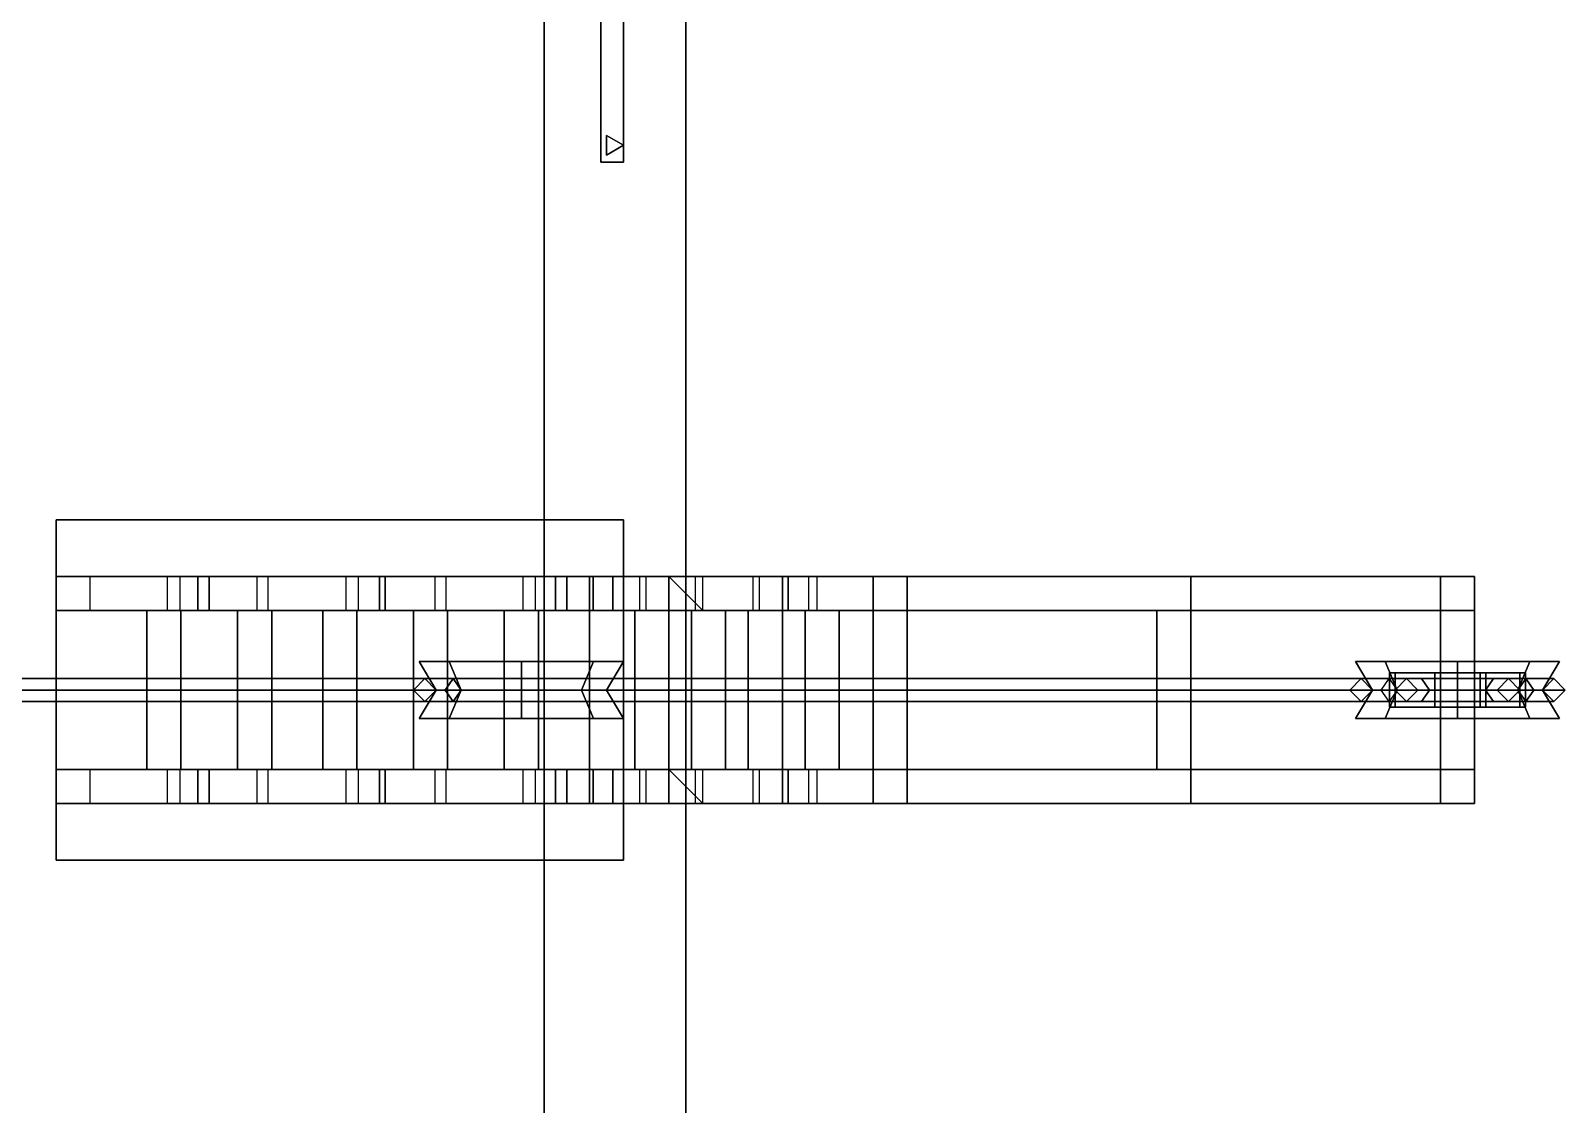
# Model space of a CAD drawing. Header units: millimetres. Extents: x -8.3 to 8.3, y -10.3 to 20.5.
# Drawn here: x -4.155 to -1.45, y 5.06 to 6.952 of the extents above; entities that cross this region are included whole.
import ezdxf

# ---------------------------------------------------------------- set-up
doc = ezdxf.new("R2010")
doc.units = ezdxf.units.MM
doc.layers.add('barge2', color=7, linetype='Continuous')
doc.layers.add('crane', color=1, linetype='Continuous')

msp = doc.modelspace()

# ---------------------------------------------------------------- linework, layer by layer
at = {"layer": 'barge2'}
for points in [[(-8, 10, 1), (-8, -10, 1), (-3, -10, 1), (-3, 10, 1)], [(-3, -10, 1), (-3, -10), (-3, 9.75), (-3, 10, 1)], [(-3.15, 9.73, 2), (-3.15, 6.72, 2), (-3.11, 6.72, 2), (-3.11, 9.77, 2)], [(-3.11, 9.77, 2), (-3.11, 6.72, 2), (-3.15, 6.72, 2), (-3.15, 9.73, 2)], [(-3, -10), (-3.25, -9.5, -1), (-3.25, 9, -1), (-3, 9.75)], [(-3.25, 9, -1), (-3.25, -9.5, -1), (-7.75, -9.5, -1), (-7.75, 9, -1)], [(-3.14, 6.7673, 1), (-3.14, 6.7327, 1), (-3.14, 6.7327, 2), (-3.14, 6.7673, 2)], [(-3.11, 6.75, 1), (-3.14, 6.7673, 1), (-3.14, 6.7673, 2), (-3.11, 6.75, 2)], [(-3.14, 6.7327, 1), (-3.11, 6.75, 1), (-3.11, 6.75, 2), (-3.14, 6.7327, 2)]]:
    msp.add_3dface(points, dxfattribs=at)
at = {"layer": 'crane'}
for points in [[(-4.11, 5.49, 1.04), (-3.11, 5.49, 1.04), (-3.11, 6.09, 1.04), (-4.11, 6.09, 1.04)], [(-3.11, 6.09, 1.04), (-3.11, 6.09, 1), (-4.11, 6.09, 1), (-4.11, 6.09, 1.04)], [(-4.11, 6.09, 1.04), (-4.11, 6.09, 1), (-4.11, 5.49, 1), (-4.11, 5.49, 1.04)], [(-3.11, 5.49, 1.04), (-3.11, 5.49, 1), (-3.11, 6.09, 1), (-3.11, 6.09, 1.04)], [(-3.17, 5.99, 4.04), (-4.11, 5.99, 1.04), (-4.11, 5.93, 1.04), (-3.17, 5.93, 4.04)], [(-3.1288, 5.99, 3.98), (-4.05, 5.99, 1.04), (-4.11, 5.99, 1.04), (-3.17, 5.99, 4.04)], [(-3.1288, 5.93, 3.98), (-4.05, 5.93, 1.04), (-4.05, 5.99, 1.04), (-3.1288, 5.99, 3.98)], [(-3.8921, 5.99, 1.544), (-3.84, 5.99, 1.54), (-3.86, 5.99, 1.48), (-3.9134, 5.99, 1.4761)], [(-3.17, 5.93, 1.04), (-3.9134, 5.93, 1.4761), (-3.9134, 5.99, 1.4761), (-3.17, 5.99, 1.04)], [(-3.17, 5.99, 1.04), (-3.9134, 5.99, 1.4761), (-3.86, 5.99, 1.48), (-3.1637, 5.99, 1.0715)], [(-3.8921, 5.99, 1.544), (-3.03, 5.99, 1.98), (-2.9834, 5.99, 1.9732), (-3.84, 5.99, 1.54)], [(-3.8921, 5.93, 1.544), (-3.03, 5.93, 1.98), (-3.03, 5.99, 1.98), (-3.8921, 5.99, 1.544)], [(-3.1637, 5.99, 1.0715), (-3.86, 5.99, 1.48), (-3.86, 5.93, 1.48), (-3.1637, 5.93, 1.0715)], [(-3.84, 5.99, 1.54), (-3.07, 5.99, 1.54), (-3.082, 5.99, 1.48), (-3.86, 5.99, 1.48)], [(-3.86, 5.99, 1.48), (-3.082, 5.99, 1.48), (-3.082, 5.93, 1.48), (-3.86, 5.93, 1.48)], [(-3.84, 5.99, 1.54), (-2.9834, 5.99, 1.9732), (-2.9834, 5.93, 1.9732), (-3.84, 5.93, 1.54)], [(-3.84, 5.93, 1.54), (-3.07, 5.93, 1.54), (-3.07, 5.99, 1.54), (-3.84, 5.99, 1.54)], [(-3.7555, 5.99, 1.98), (-3.03, 5.99, 1.98), (-3.03, 5.93, 1.98), (-3.7555, 5.93, 1.98)], [(-3.7367, 5.99, 2.04), (-2.97, 5.99, 2.04), (-3.03, 5.99, 1.98), (-3.7555, 5.99, 1.98)], [(-3.7367, 5.93, 2.04), (-2.97, 5.93, 2.04), (-3.03, 5.99, 2.04), (-3.7367, 5.99, 2.04)], [(-3.03, 5.93, 2.04), (-3.599, 5.93, 2.4793), (-3.599, 5.99, 2.4793), (-3.03, 5.99, 2.04)], [(-3.03, 5.99, 2.04), (-3.599, 5.99, 2.4793), (-3.54, 5.99, 2.48), (-2.97, 5.99, 2.04)], [(-3.5778, 5.99, 2.5471), (-3.53, 5.99, 2.54), (-3.54, 5.99, 2.48), (-3.599, 5.99, 2.4793)], [(-3.5778, 5.93, 2.5471), (-2.83, 5.93, 2.98), (-2.83, 5.99, 2.98), (-3.5778, 5.99, 2.5471)], [(-3.5778, 5.99, 2.5471), (-2.83, 5.99, 2.98), (-2.7836, 5.99, 2.9721), (-3.53, 5.99, 2.54)], [(-2.97, 5.99, 2.04), (-3.54, 5.99, 2.48), (-3.54, 5.93, 2.48), (-2.97, 5.93, 2.04)], [(-3.53, 5.99, 2.54), (-2.87, 5.99, 2.54), (-2.882, 5.99, 2.48), (-3.54, 5.99, 2.48)], [(-3.54, 5.99, 2.48), (-2.882, 5.99, 2.48), (-2.882, 5.93, 2.48), (-3.54, 5.93, 2.48)], [(-3.53, 5.99, 2.54), (-2.7836, 5.99, 2.9721), (-2.7836, 5.93, 2.9721), (-3.53, 5.93, 2.54)], [(-3.53, 5.93, 2.54), (-2.87, 5.93, 2.54), (-2.87, 5.99, 2.54), (-3.53, 5.99, 2.54)], [(-3.4421, 5.99, 2.98), (-2.83, 5.99, 2.98), (-2.83, 5.93, 2.98), (-3.4421, 5.93, 2.98)], [(-3.4233, 5.99, 3.04), (-2.82, 5.99, 3.04), (-2.83, 5.99, 2.98), (-3.4421, 5.99, 2.98)], [(-3.4233, 5.93, 3.04), (-2.82, 5.93, 3.04), (-2.82, 5.99, 3.04), (-3.4233, 5.99, 3.04)], [(-2.82, 5.93, 3.04), (-3.2865, 5.93, 3.4767), (-3.2865, 5.99, 3.4767), (-2.82, 5.99, 3.04)], [(-2.82, 5.99, 3.04), (-3.2865, 5.99, 3.4767), (-3.23, 5.99, 3.48), (-2.7684, 5.99, 3.0479)], [(-3.2657, 5.99, 3.5432), (-3.21, 5.99, 3.54), (-3.23, 5.99, 3.48), (-3.2865, 5.99, 3.4767)], [(-3.2657, 5.93, 3.5432), (-2.67, 5.93, 3.98), (-2.67, 5.99, 3.98), (-3.2657, 5.99, 3.5432)], [(-3.2657, 5.99, 3.5432), (-2.67, 5.99, 3.98), (-2.67, 5.99, 3.936), (-3.21, 5.99, 3.54)], [(-2.7684, 5.99, 3.0479), (-3.23, 5.99, 3.48), (-3.23, 5.93, 3.48), (-2.7684, 5.93, 3.0479)], [(-3.21, 5.99, 3.54), (-1.67, 5.99, 3.54), (-1.61, 5.99, 3.48), (-3.23, 5.99, 3.48)], [(-3.23, 5.99, 3.48), (-1.61, 5.99, 3.48), (-1.61, 5.93, 3.48), (-3.23, 5.93, 3.48)], [(-3.21, 5.99, 3.54), (-2.67, 5.99, 3.936), (-2.67, 5.93, 3.936), (-3.21, 5.93, 3.54)], [(-3.21, 5.93, 3.54), (-1.67, 5.93, 3.54), (-1.67, 5.99, 3.54), (-3.21, 5.99, 3.54)], [(-2.61, 5.99, 3.54), (-3.11, 5.99, 1.04), (-3.17, 5.99, 1.04), (-2.67, 5.99, 3.54)], [(-3.17, 5.93, 4.04), (-2.11, 5.93, 4.04), (-2.11, 5.99, 4.04), (-3.17, 5.99, 4.04)], [(-3.17, 5.99, 4.04), (-2.11, 5.99, 4.04), (-2.11, 5.99, 3.98), (-3.1288, 5.99, 3.98)], [(-2.67, 5.99, 3.54), (-3.1637, 5.99, 1.0715), (-3.1637, 5.93, 1.0715), (-2.67, 5.93, 3.54)], [(-3.1288, 5.99, 3.98), (-2.11, 5.99, 3.98), (-2.11, 5.93, 3.98), (-3.1288, 5.93, 3.98)], [(-2.61, 5.93, 3.54), (-3.11, 5.93, 1.04), (-3.11, 5.99, 1.04), (-2.61, 5.99, 3.54)], [(-2.97, 5.99, 2.04), (-2.97, 5.99, 2.04), (-2.9834, 5.99, 1.9732), (-3.03, 5.99, 1.98)], [(-2.82, 5.99, 3.04), (-2.7684, 5.99, 3.0479), (-2.7836, 5.99, 2.9721), (-2.83, 5.99, 2.98)], [(-2.67, 5.99, 3.54), (-2.67, 5.99, 3.98), (-2.61, 5.99, 3.98), (-2.61, 5.99, 3.54)], [(-2.67, 5.93, 3.54), (-2.67, 5.93, 3.936), (-2.67, 5.99, 3.936), (-2.67, 5.99, 3.54)], [(-1.67, 5.93, 3.54), (-2.61, 5.93, 3.9536), (-2.61, 5.99, 3.9536), (-1.67, 5.99, 3.54)], [(-1.67, 5.99, 3.54), (-2.61, 5.99, 3.9536), (-2.61, 5.99, 3.98), (-1.67, 5.99, 3.5664)], [(-1.67, 5.99, 3.5664), (-2.61, 5.99, 3.98), (-2.61, 5.93, 3.98), (-1.67, 5.93, 3.5664)], [(-2.61, 5.99, 3.54), (-2.61, 5.99, 3.9536), (-2.61, 5.93, 3.9536), (-2.61, 5.93, 3.54)], [(-1.67, 5.93, 3.82), (-2.11, 5.93, 3.98), (-2.11, 5.99, 3.98), (-1.67, 5.99, 3.82)], [(-1.61, 5.99, 3.85), (-2.11, 5.99, 4.04), (-2.11, 5.93, 4.04), (-1.61, 5.93, 3.85)], [(-1.67, 5.99, 3.82), (-2.11, 5.99, 3.98), (-2.11, 5.99, 4.04), (-1.61, 5.99, 3.85)], [(-1.67, 5.93, 3.5664), (-1.67, 5.93, 3.82), (-1.67, 5.99, 3.82), (-1.67, 5.99, 3.5664)], [(-1.67, 5.99, 3.54), (-1.67, 5.99, 3.82), (-1.61, 5.99, 3.85), (-1.61, 5.99, 3.48)], [(-1.61, 5.99, 3.48), (-1.61, 5.99, 3.85), (-1.61, 5.93, 3.85), (-1.61, 5.93, 3.48)], [(-4.11, 5.93, 1.04), (-4.05, 5.93, 1.04), (-3.1288, 5.93, 3.98), (-3.17, 5.93, 4.04)], [(-3.95, 5.65, 1.54), (-3.89, 5.65, 1.54), (-3.89, 5.93, 1.54), (-3.95, 5.93, 1.54)], [(-3.95, 5.93, 1.48), (-3.89, 5.93, 1.48), (-3.89, 5.65, 1.48), (-3.95, 5.65, 1.48)], [(-3.95, 5.93, 1.54), (-3.95, 5.93, 1.48), (-3.95, 5.65, 1.48), (-3.95, 5.65, 1.54)], [(-3.86, 5.93, 1.48), (-3.84, 5.93, 1.54), (-3.8921, 5.93, 1.544), (-3.9134, 5.93, 1.4761)], [(-3.86, 5.93, 1.48), (-3.9134, 5.93, 1.4761), (-3.17, 5.93, 1.04), (-3.1637, 5.93, 1.0715)], [(-2.9834, 5.93, 1.9732), (-3.03, 5.93, 1.98), (-3.8921, 5.93, 1.544), (-3.84, 5.93, 1.54)], [(-3.89, 5.65, 1.54), (-3.89, 5.65, 1.48), (-3.89, 5.93, 1.48), (-3.89, 5.93, 1.54)], [(-3.082, 5.93, 1.48), (-3.07, 5.93, 1.54), (-3.84, 5.93, 1.54), (-3.86, 5.93, 1.48)], [(-3.79, 5.65, 2.04), (-3.73, 5.65, 2.04), (-3.73, 5.93, 2.04), (-3.79, 5.93, 2.04)], [(-3.79, 5.93, 1.98), (-3.73, 5.93, 1.98), (-3.73, 5.65, 1.98), (-3.79, 5.65, 1.98)], [(-3.79, 5.93, 2.04), (-3.79, 5.93, 1.98), (-3.79, 5.65, 1.98), (-3.79, 5.65, 2.04)], [(-3.03, 5.93, 1.98), (-2.97, 5.93, 2.04), (-3.7367, 5.93, 2.04), (-3.7555, 5.93, 1.98)], [(-3.73, 5.65, 2.04), (-3.73, 5.65, 1.98), (-3.73, 5.93, 1.98), (-3.73, 5.93, 2.04)], [(-3.64, 5.93, 2.54), (-3.64, 5.93, 2.48), (-3.64, 5.65, 2.48), (-3.64, 5.65, 2.54)], [(-3.64, 5.93, 2.48), (-3.58, 5.93, 2.48), (-3.58, 5.65, 2.48), (-3.64, 5.65, 2.48)], [(-3.64, 5.65, 2.54), (-3.58, 5.65, 2.54), (-3.58, 5.93, 2.54), (-3.64, 5.93, 2.54)], [(-3.54, 5.93, 2.48), (-3.599, 5.93, 2.4793), (-3.03, 5.93, 2.04), (-2.97, 5.93, 2.04)], [(-3.54, 5.93, 2.48), (-3.53, 5.93, 2.54), (-3.5778, 5.93, 2.5471), (-3.599, 5.93, 2.4793)], [(-3.58, 5.65, 2.54), (-3.58, 5.65, 2.48), (-3.58, 5.93, 2.48), (-3.58, 5.93, 2.54)], [(-2.7836, 5.93, 2.9721), (-2.83, 5.93, 2.98), (-3.5778, 5.93, 2.5471), (-3.53, 5.93, 2.54)], [(-2.882, 5.93, 2.48), (-2.87, 5.93, 2.54), (-3.53, 5.93, 2.54), (-3.54, 5.93, 2.48)], [(-3.48, 5.65, 3.04), (-3.42, 5.65, 3.04), (-3.42, 5.93, 3.04), (-3.48, 5.93, 3.04)], [(-3.48, 5.93, 2.98), (-3.42, 5.93, 2.98), (-3.42, 5.65, 2.98), (-3.48, 5.65, 2.98)], [(-3.48, 5.93, 3.04), (-3.48, 5.93, 2.98), (-3.48, 5.65, 2.98), (-3.48, 5.65, 3.04)], [(-2.83, 5.93, 2.98), (-2.82, 5.93, 3.04), (-3.4233, 5.93, 3.04), (-3.4421, 5.93, 2.98)], [(-3.42, 5.65, 3.04), (-3.42, 5.65, 2.98), (-3.42, 5.93, 2.98), (-3.42, 5.93, 3.04)], [(-3.32, 5.93, 3.54), (-3.32, 5.93, 3.48), (-3.32, 5.65, 3.48), (-3.32, 5.65, 3.54)], [(-3.32, 5.93, 3.48), (-3.26, 5.93, 3.48), (-3.26, 5.65, 3.48), (-3.32, 5.65, 3.48)], [(-3.32, 5.65, 3.54), (-3.26, 5.65, 3.54), (-3.26, 5.93, 3.54), (-3.32, 5.93, 3.54)], [(-3.23, 5.93, 3.48), (-3.2865, 5.93, 3.4767), (-2.82, 5.93, 3.04), (-2.7684, 5.93, 3.0479)], [(-3.23, 5.93, 3.48), (-3.21, 5.93, 3.54), (-3.2657, 5.93, 3.5432), (-3.2865, 5.93, 3.4767)], [(-2.67, 5.93, 3.936), (-2.67, 5.93, 3.98), (-3.2657, 5.93, 3.5432), (-3.21, 5.93, 3.54)], [(-3.26, 5.65, 3.54), (-3.26, 5.65, 3.48), (-3.26, 5.93, 3.48), (-3.26, 5.93, 3.54)], [(-1.61, 5.93, 3.48), (-1.67, 5.93, 3.54), (-3.21, 5.93, 3.54), (-3.23, 5.93, 3.48)], [(-3.17, 5.93, 1.04), (-3.11, 5.93, 1.04), (-2.61, 5.93, 3.54), (-2.67, 5.93, 3.54)], [(-3.17, 5.65, 4.04), (-3.11, 5.65, 4.04), (-3.11, 5.93, 4.04), (-3.17, 5.93, 4.04)], [(-3.17, 5.93, 3.98), (-3.11, 5.93, 3.98), (-3.11, 5.65, 3.98), (-3.17, 5.65, 3.98)], [(-3.17, 5.93, 4.04), (-3.17, 5.93, 3.98), (-3.17, 5.65, 3.98), (-3.17, 5.65, 4.04)], [(-2.11, 5.93, 3.98), (-2.11, 5.93, 4.04), (-3.17, 5.93, 4.04), (-3.1288, 5.93, 3.98)], [(-3.11, 5.65, 4.04), (-3.11, 5.65, 3.98), (-3.11, 5.93, 3.98), (-3.11, 5.93, 4.04)], [(-3.09, 5.65, 1.54), (-3.03, 5.65, 1.54), (-3.03, 5.93, 1.54), (-3.09, 5.93, 1.54)], [(-3.09, 5.93, 1.48), (-3.03, 5.93, 1.48), (-3.03, 5.65, 1.48), (-3.09, 5.65, 1.48)], [(-3.09, 5.93, 1.54), (-3.09, 5.93, 1.48), (-3.09, 5.65, 1.48), (-3.09, 5.65, 1.54)], [(-3.03, 5.65, 1.54), (-3.03, 5.65, 1.48), (-3.03, 5.93, 1.48), (-3.03, 5.93, 1.54)], [(-2.9834, 5.93, 1.9732), (-2.97, 5.93, 2.04), (-2.97, 5.93, 2.04), (-3.03, 5.93, 1.98)], [(-2.99, 5.65, 2.04), (-2.93, 5.65, 2.04), (-2.93, 5.93, 2.04), (-2.99, 5.93, 2.04)], [(-2.99, 5.93, 1.98), (-2.93, 5.93, 1.98), (-2.93, 5.65, 1.98), (-2.99, 5.65, 1.98)], [(-2.99, 5.93, 2.04), (-2.99, 5.93, 1.98), (-2.99, 5.65, 1.98), (-2.99, 5.65, 2.04)], [(-2.93, 5.65, 2.04), (-2.93, 5.65, 1.98), (-2.93, 5.93, 1.98), (-2.93, 5.93, 2.04)], [(-2.89, 5.93, 2.54), (-2.89, 5.93, 2.48), (-2.89, 5.65, 2.48), (-2.89, 5.65, 2.54)], [(-2.89, 5.93, 2.48), (-2.83, 5.93, 2.48), (-2.83, 5.65, 2.48), (-2.89, 5.65, 2.48)], [(-2.89, 5.65, 2.54), (-2.83, 5.65, 2.54), (-2.83, 5.93, 2.54), (-2.89, 5.93, 2.54)], [(-2.83, 5.65, 2.54), (-2.83, 5.65, 2.48), (-2.83, 5.93, 2.48), (-2.83, 5.93, 2.54)], [(-2.7836, 5.93, 2.9721), (-2.7684, 5.93, 3.0479), (-2.82, 5.93, 3.04), (-2.83, 5.93, 2.98)], [(-2.79, 5.65, 3.04), (-2.73, 5.65, 3.04), (-2.73, 5.93, 3.04), (-2.79, 5.93, 3.04)], [(-2.79, 5.93, 2.98), (-2.73, 5.93, 2.98), (-2.73, 5.65, 2.98), (-2.79, 5.65, 2.98)], [(-2.79, 5.93, 3.04), (-2.79, 5.93, 2.98), (-2.79, 5.65, 2.98), (-2.79, 5.65, 3.04)], [(-2.73, 5.65, 3.04), (-2.73, 5.65, 2.98), (-2.73, 5.93, 2.98), (-2.73, 5.93, 3.04)], [(-2.61, 5.93, 3.98), (-2.67, 5.93, 3.98), (-2.67, 5.93, 3.54), (-2.61, 5.93, 3.54)], [(-2.67, 5.93, 3.54), (-2.67, 5.93, 3.48), (-2.67, 5.65, 3.48), (-2.67, 5.65, 3.54)], [(-2.67, 5.93, 3.48), (-2.61, 5.93, 3.48), (-2.61, 5.65, 3.48), (-2.67, 5.65, 3.48)], [(-2.67, 5.65, 3.54), (-2.61, 5.65, 3.54), (-2.61, 5.93, 3.54), (-2.67, 5.93, 3.54)], [(-2.67, 5.65, 4.04), (-2.61, 5.65, 4.04), (-2.61, 5.93, 4.04), (-2.67, 5.93, 4.04)], [(-2.67, 5.93, 3.98), (-2.61, 5.93, 3.98), (-2.61, 5.65, 3.98), (-2.67, 5.65, 3.98)], [(-2.67, 5.93, 4.04), (-2.67, 5.93, 3.98), (-2.67, 5.65, 3.98), (-2.67, 5.65, 4.04)], [(-2.61, 5.93, 3.98), (-2.61, 5.93, 3.9536), (-1.67, 5.93, 3.54), (-1.67, 5.93, 3.5664)], [(-2.61, 5.65, 3.54), (-2.61, 5.65, 3.48), (-2.61, 5.93, 3.48), (-2.61, 5.93, 3.54)], [(-2.61, 5.65, 4.04), (-2.61, 5.65, 3.98), (-2.61, 5.93, 3.98), (-2.61, 5.93, 4.04)], [(-2.17, 5.65, 4.04), (-2.11, 5.65, 4.04), (-2.11, 5.93, 4.04), (-2.17, 5.93, 4.04)], [(-2.17, 5.93, 3.98), (-2.11, 5.93, 3.98), (-2.11, 5.65, 3.98), (-2.17, 5.65, 3.98)], [(-2.17, 5.93, 4.04), (-2.17, 5.93, 3.98), (-2.17, 5.65, 3.98), (-2.17, 5.65, 4.04)], [(-2.11, 5.93, 4.04), (-2.11, 5.93, 3.98), (-1.67, 5.93, 3.82), (-1.61, 5.93, 3.85)], [(-2.11, 5.65, 4.04), (-2.11, 5.65, 3.98), (-2.11, 5.93, 3.98), (-2.11, 5.93, 4.04)], [(-1.67, 5.93, 3.85), (-1.67, 5.93, 3.79), (-1.67, 5.65, 3.79), (-1.67, 5.65, 3.85)], [(-1.61, 5.93, 3.85), (-1.67, 5.93, 3.82), (-1.67, 5.93, 3.54), (-1.61, 5.93, 3.48)], [(-1.67, 5.93, 3.54), (-1.67, 5.93, 3.48), (-1.67, 5.65, 3.48), (-1.67, 5.65, 3.54)], [(-1.67, 5.93, 3.48), (-1.61, 5.93, 3.48), (-1.61, 5.65, 3.48), (-1.67, 5.65, 3.48)], [(-1.67, 5.65, 3.54), (-1.61, 5.65, 3.54), (-1.61, 5.93, 3.54), (-1.67, 5.93, 3.54)], [(-1.67, 5.93, 3.79), (-1.61, 5.93, 3.79), (-1.61, 5.65, 3.79), (-1.67, 5.65, 3.79)], [(-1.67, 5.65, 3.85), (-1.61, 5.65, 3.85), (-1.61, 5.93, 3.85), (-1.67, 5.93, 3.85)], [(-1.61, 5.65, 3.85), (-1.61, 5.65, 3.79), (-1.61, 5.93, 3.79), (-1.61, 5.93, 3.85)], [(-1.61, 5.65, 3.54), (-1.61, 5.65, 3.48), (-1.61, 5.93, 3.48), (-1.61, 5.93, 3.54)], [(-3.4173, 5.84, 3.6373), (-3.47, 5.84, 3.51), (-3.44, 5.79, 3.51), (-3.3961, 5.79, 3.6161)], [(-3.29, 5.84, 3.69), (-3.4173, 5.84, 3.3827), (-3.47, 5.84, 3.51), (-3.4173, 5.84, 3.6373)], [(-3.47, 5.84, 3.51), (-3.4173, 5.84, 3.3827), (-3.3961, 5.79, 3.4039), (-3.44, 5.79, 3.51)], [(-3.1627, 5.84, 3.6373), (-3.29, 5.84, 3.33), (-3.4173, 5.84, 3.3827), (-3.29, 5.84, 3.69)], [(-3.4173, 5.84, 3.3827), (-3.29, 5.84, 3.33), (-3.29, 5.79, 3.36), (-3.3961, 5.79, 3.4039)], [(-3.29, 5.84, 3.69), (-3.4173, 5.84, 3.6373), (-3.3961, 5.79, 3.6161), (-3.29, 5.79, 3.66)], [(-3.11, 5.84, 3.51), (-3.1627, 5.84, 3.3827), (-3.29, 5.84, 3.33), (-3.1627, 5.84, 3.6373)], [(-3.29, 5.84, 3.33), (-3.1627, 5.84, 3.3827), (-3.1839, 5.79, 3.4039), (-3.29, 5.79, 3.36)], [(-3.1627, 5.84, 3.6373), (-3.29, 5.84, 3.69), (-3.29, 5.79, 3.66), (-3.1839, 5.79, 3.6161)], [(-3.11, 5.84, 3.51), (-3.1627, 5.84, 3.6373), (-3.1839, 5.79, 3.6161), (-3.14, 5.79, 3.51)], [(-3.1627, 5.84, 3.3827), (-3.11, 5.84, 3.51), (-3.14, 5.79, 3.51), (-3.1839, 5.79, 3.4039)], [(-1.7673, 5.84, 3.6373), (-1.82, 5.84, 3.51), (-1.79, 5.79, 3.51), (-1.7461, 5.79, 3.6161)], [(-1.64, 5.84, 3.69), (-1.7673, 5.84, 3.3827), (-1.82, 5.84, 3.51), (-1.7673, 5.84, 3.6373)], [(-1.82, 5.84, 3.51), (-1.7673, 5.84, 3.3827), (-1.7461, 5.79, 3.4039), (-1.79, 5.79, 3.51)], [(-1.5127, 5.84, 3.6373), (-1.64, 5.84, 3.33), (-1.7673, 5.84, 3.3827), (-1.64, 5.84, 3.69)], [(-1.7673, 5.84, 3.3827), (-1.64, 5.84, 3.33), (-1.64, 5.79, 3.36), (-1.7461, 5.79, 3.4039)], [(-1.64, 5.84, 3.69), (-1.7673, 5.84, 3.6373), (-1.7461, 5.79, 3.6161), (-1.64, 5.79, 3.66)], [(-1.76, 5.76, 3.06), (-1.52, 5.76, 3.06), (-1.52, 5.82, 3.06), (-1.76, 5.82, 3.06)], [(-1.76, 5.82, 3.06), (-1.75, 5.82, 3), (-1.75, 5.76, 3), (-1.76, 5.76, 3.06)], [(-1.52, 5.82, 3.06), (-1.53, 5.82, 3), (-1.75, 5.82, 3), (-1.76, 5.82, 3.06)], [(-1.75, 5.82, 3), (-1.68, 5.82, 2.89), (-1.68, 5.76, 2.89), (-1.75, 5.76, 3)], [(-1.53, 5.82, 3), (-1.6, 5.82, 2.89), (-1.68, 5.82, 2.89), (-1.75, 5.82, 3)], [(-1.75, 5.76, 2.78), (-1.67, 5.76, 2.72), (-1.67, 5.82, 2.72), (-1.75, 5.82, 2.78)], [(-1.75, 5.76, 2.74), (-1.75, 5.76, 2.78), (-1.75, 5.82, 2.78), (-1.75, 5.82, 2.74)], [(-1.75, 5.82, 2.74), (-1.67, 5.82, 2.68), (-1.67, 5.76, 2.68), (-1.75, 5.76, 2.74)], [(-1.75, 5.82, 2.78), (-1.67, 5.82, 2.72), (-1.67, 5.82, 2.68), (-1.75, 5.82, 2.74)], [(-1.59, 5.82, 2.8), (-1.68, 5.82, 2.89), (-1.6, 5.82, 2.89), (-1.53, 5.82, 2.8)], [(-1.59, 5.76, 2.8), (-1.68, 5.76, 2.89), (-1.68, 5.82, 2.89), (-1.59, 5.82, 2.8)], [(-1.67, 5.76, 2.72), (-1.59, 5.76, 2.76), (-1.59, 5.82, 2.76), (-1.67, 5.82, 2.72)], [(-1.67, 5.82, 2.68), (-1.53, 5.82, 2.73), (-1.53, 5.76, 2.73), (-1.67, 5.76, 2.68)], [(-1.67, 5.82, 2.72), (-1.59, 5.82, 2.76), (-1.53, 5.82, 2.73), (-1.67, 5.82, 2.68)], [(-1.46, 5.84, 3.51), (-1.5127, 5.84, 3.3827), (-1.64, 5.84, 3.33), (-1.5127, 5.84, 3.6373)], [(-1.64, 5.84, 3.33), (-1.5127, 5.84, 3.3827), (-1.5339, 5.79, 3.4039), (-1.64, 5.79, 3.36)], [(-1.5127, 5.84, 3.6373), (-1.64, 5.84, 3.69), (-1.64, 5.79, 3.66), (-1.5339, 5.79, 3.6161)], [(-1.53, 5.76, 3), (-1.6, 5.76, 2.89), (-1.6, 5.82, 2.89), (-1.53, 5.82, 3)], [(-1.53, 5.82, 2.8), (-1.6, 5.82, 2.89), (-1.6, 5.76, 2.89), (-1.53, 5.76, 2.8)], [(-1.59, 5.76, 2.76), (-1.59, 5.76, 2.8), (-1.59, 5.82, 2.8), (-1.59, 5.82, 2.76)], [(-1.59, 5.82, 2.76), (-1.59, 5.82, 2.8), (-1.53, 5.82, 2.8), (-1.53, 5.82, 2.73)], [(-1.46, 5.84, 3.51), (-1.5127, 5.84, 3.6373), (-1.5339, 5.79, 3.6161), (-1.49, 5.79, 3.51)], [(-1.5127, 5.84, 3.3827), (-1.46, 5.84, 3.51), (-1.49, 5.79, 3.51), (-1.5339, 5.79, 3.4039)], [(-1.53, 5.82, 2.73), (-1.53, 5.82, 2.8), (-1.53, 5.76, 2.8), (-1.53, 5.76, 2.73)], [(-1.52, 5.76, 3.06), (-1.53, 5.76, 3), (-1.53, 5.82, 3), (-1.52, 5.82, 3.06)], [(-4.74, 5.81, 1.4), (-4.76, 5.79, 1.4), (-3.48, 5.79, 3.51), (-3.46, 5.81, 3.51)], [(-4.76, 5.79, 1.4), (-4.74, 5.77, 1.4), (-3.46, 5.77, 3.51), (-3.48, 5.79, 3.51)], [(-4.72, 5.79, 1.4), (-4.74, 5.81, 1.4), (-3.46, 5.81, 3.51), (-3.44, 5.79, 3.51)], [(-4.74, 5.77, 1.4), (-4.72, 5.79, 1.4), (-3.44, 5.79, 3.51), (-3.46, 5.77, 3.51)], [(-3.46, 5.81, 3.51), (-3.48, 5.79, 3.51), (-3.4244, 5.79, 3.6444), (-3.4102, 5.81, 3.6302)], [(-3.48, 5.79, 3.51), (-3.46, 5.77, 3.51), (-3.4102, 5.77, 3.6302), (-3.4244, 5.79, 3.6444)], [(-3.47, 5.74, 3.51), (-3.4173, 5.74, 3.6373), (-3.3961, 5.79, 3.6161), (-3.44, 5.79, 3.51)], [(-3.4173, 5.74, 3.3827), (-3.47, 5.74, 3.51), (-3.44, 5.79, 3.51), (-3.3961, 5.79, 3.4039)], [(-3.44, 5.79, 3.51), (-3.46, 5.81, 3.51), (-3.4102, 5.81, 3.6302), (-3.3961, 5.79, 3.6161)], [(-3.46, 5.77, 3.51), (-3.44, 5.79, 3.51), (-3.3961, 5.79, 3.6161), (-3.4102, 5.77, 3.6302)], [(-3.4102, 5.81, 3.6302), (-3.4244, 5.79, 3.6444), (-3.29, 5.79, 3.7), (-3.29, 5.81, 3.68)], [(-3.4244, 5.79, 3.6444), (-3.4102, 5.77, 3.6302), (-3.29, 5.77, 3.68), (-3.29, 5.79, 3.7)], [(-3.29, 5.74, 3.33), (-3.4173, 5.74, 3.3827), (-3.3961, 5.79, 3.4039), (-3.29, 5.79, 3.36)], [(-3.4173, 5.74, 3.6373), (-3.29, 5.74, 3.69), (-3.29, 5.79, 3.66), (-3.3961, 5.79, 3.6161)], [(-3.3961, 5.79, 3.6161), (-3.4102, 5.81, 3.6302), (-3.29, 5.81, 3.68), (-3.29, 5.79, 3.66)], [(-3.4102, 5.77, 3.6302), (-3.3961, 5.79, 3.6161), (-3.29, 5.79, 3.66), (-3.29, 5.77, 3.68)], [(-3.29, 5.79, 3.66), (-3.29, 5.81, 3.68), (-1.64, 5.81, 3.68), (-1.64, 5.79, 3.66)], [(-3.29, 5.81, 3.68), (-3.29, 5.79, 3.7), (-1.64, 5.79, 3.7), (-1.64, 5.81, 3.68)], [(-3.1627, 5.74, 3.3827), (-3.29, 5.74, 3.33), (-3.29, 5.79, 3.36), (-3.1839, 5.79, 3.4039)], [(-3.29, 5.74, 3.69), (-3.1627, 5.74, 3.6373), (-3.1839, 5.79, 3.6161), (-3.29, 5.79, 3.66)], [(-3.29, 5.77, 3.68), (-3.29, 5.79, 3.66), (-1.64, 5.79, 3.66), (-1.64, 5.77, 3.68)], [(-3.29, 5.79, 3.7), (-3.29, 5.77, 3.68), (-1.64, 5.77, 3.68), (-1.64, 5.79, 3.7)], [(-3.1627, 5.74, 3.6373), (-3.11, 5.74, 3.51), (-3.14, 5.79, 3.51), (-3.1839, 5.79, 3.6161)], [(-3.11, 5.74, 3.51), (-3.1627, 5.74, 3.3827), (-3.1839, 5.79, 3.4039), (-3.14, 5.79, 3.51)], [(-1.83, 5.79, 3.51), (-1.81, 5.81, 3.51), (-1.73, 5.81, 3.06), (-1.75, 5.79, 3.06)], [(-1.81, 5.81, 3.51), (-1.83, 5.79, 3.51), (-1.7744, 5.79, 3.6444), (-1.7602, 5.81, 3.6302)], [(-1.81, 5.77, 3.51), (-1.83, 5.79, 3.51), (-1.75, 5.79, 3.06), (-1.73, 5.77, 3.06)], [(-1.83, 5.79, 3.51), (-1.81, 5.77, 3.51), (-1.7602, 5.77, 3.6302), (-1.7744, 5.79, 3.6444)], [(-1.82, 5.74, 3.51), (-1.7673, 5.74, 3.6373), (-1.7461, 5.79, 3.6161), (-1.79, 5.79, 3.51)], [(-1.7673, 5.74, 3.3827), (-1.82, 5.74, 3.51), (-1.79, 5.79, 3.51), (-1.7461, 5.79, 3.4039)], [(-1.81, 5.81, 3.51), (-1.79, 5.79, 3.51), (-1.71, 5.79, 3.06), (-1.73, 5.81, 3.06)], [(-1.79, 5.79, 3.51), (-1.81, 5.81, 3.51), (-1.7602, 5.81, 3.6302), (-1.7461, 5.79, 3.6161)], [(-1.79, 5.79, 3.51), (-1.81, 5.77, 3.51), (-1.73, 5.77, 3.06), (-1.71, 5.79, 3.06)], [(-1.81, 5.77, 3.51), (-1.79, 5.79, 3.51), (-1.7461, 5.79, 3.6161), (-1.7602, 5.77, 3.6302)], [(-1.64, 5.74, 3.33), (-1.7673, 5.74, 3.3827), (-1.7461, 5.79, 3.4039), (-1.64, 5.79, 3.36)], [(-1.7673, 5.74, 3.6373), (-1.64, 5.74, 3.69), (-1.64, 5.79, 3.66), (-1.7461, 5.79, 3.6161)], [(-1.73, 5.81, 3.06), (-1.7036, 5.81, 3.1236), (-1.5764, 5.81, 3.1236), (-1.55, 5.81, 3.06)], [(-1.71, 5.79, 3.06), (-1.6895, 5.79, 3.1095), (-1.7036, 5.81, 3.1236), (-1.73, 5.81, 3.06)], [(-1.6895, 5.79, 3.1095), (-1.71, 5.79, 3.06), (-1.73, 5.77, 3.06), (-1.7036, 5.77, 3.1236)], [(-1.7036, 5.81, 3.1236), (-1.64, 5.81, 3.15), (-1.64, 5.81, 3.15), (-1.5764, 5.81, 3.1236)], [(-1.6895, 5.79, 3.1095), (-1.64, 5.79, 3.13), (-1.64, 5.81, 3.15), (-1.7036, 5.81, 3.1236)], [(-1.64, 5.79, 3.13), (-1.6895, 5.79, 3.1095), (-1.7036, 5.77, 3.1236), (-1.64, 5.77, 3.15)], [(-1.64, 5.79, 3.13), (-1.5905, 5.79, 3.1095), (-1.5764, 5.81, 3.1236), (-1.64, 5.81, 3.15)], [(-1.64, 5.81, 3.68), (-1.64, 5.79, 3.7), (-1.5056, 5.79, 3.6444), (-1.5198, 5.81, 3.6302)], [(-1.64, 5.79, 3.66), (-1.64, 5.81, 3.68), (-1.5198, 5.81, 3.6302), (-1.5339, 5.79, 3.6161)], [(-1.5905, 5.79, 3.1095), (-1.64, 5.79, 3.13), (-1.64, 5.77, 3.15), (-1.5764, 5.77, 3.1236)], [(-1.5127, 5.74, 3.3827), (-1.64, 5.74, 3.33), (-1.64, 5.79, 3.36), (-1.5339, 5.79, 3.4039)], [(-1.64, 5.74, 3.69), (-1.5127, 5.74, 3.6373), (-1.5339, 5.79, 3.6161), (-1.64, 5.79, 3.66)], [(-1.64, 5.79, 3.7), (-1.64, 5.77, 3.68), (-1.5198, 5.77, 3.6302), (-1.5056, 5.79, 3.6444)], [(-1.64, 5.77, 3.68), (-1.64, 5.79, 3.66), (-1.5339, 5.79, 3.6161), (-1.5198, 5.77, 3.6302)], [(-1.5905, 5.79, 3.1095), (-1.57, 5.79, 3.06), (-1.55, 5.81, 3.06), (-1.5764, 5.81, 3.1236)], [(-1.57, 5.79, 3.06), (-1.5905, 5.79, 3.1095), (-1.5764, 5.77, 3.1236), (-1.55, 5.77, 3.06)], [(-1.49, 5.79, 3.51), (-1.47, 5.81, 3.51), (-1.55, 5.81, 3.06), (-1.57, 5.79, 3.06)], [(-1.47, 5.77, 3.51), (-1.49, 5.79, 3.51), (-1.57, 5.79, 3.06), (-1.55, 5.77, 3.06)], [(-1.47, 5.81, 3.51), (-1.45, 5.79, 3.51), (-1.53, 5.79, 3.06), (-1.55, 5.81, 3.06)], [(-1.45, 5.79, 3.51), (-1.47, 5.77, 3.51), (-1.55, 5.77, 3.06), (-1.53, 5.79, 3.06)], [(-1.5339, 5.79, 3.6161), (-1.5198, 5.81, 3.6302), (-1.47, 5.81, 3.51), (-1.49, 5.79, 3.51)], [(-1.5127, 5.74, 3.6373), (-1.46, 5.74, 3.51), (-1.49, 5.79, 3.51), (-1.5339, 5.79, 3.6161)], [(-1.5198, 5.77, 3.6302), (-1.5339, 5.79, 3.6161), (-1.49, 5.79, 3.51), (-1.47, 5.77, 3.51)], [(-1.46, 5.74, 3.51), (-1.5127, 5.74, 3.3827), (-1.5339, 5.79, 3.4039), (-1.49, 5.79, 3.51)], [(-1.5198, 5.81, 3.6302), (-1.5056, 5.79, 3.6444), (-1.45, 5.79, 3.51), (-1.47, 5.81, 3.51)], [(-1.5056, 5.79, 3.6444), (-1.5198, 5.77, 3.6302), (-1.47, 5.77, 3.51), (-1.45, 5.79, 3.51)], [(-1.55, 5.77, 3.06), (-1.5764, 5.77, 3.1236), (-1.7036, 5.77, 3.1236), (-1.73, 5.77, 3.06)], [(-1.5764, 5.77, 3.1236), (-1.64, 5.77, 3.15), (-1.64, 5.77, 3.15), (-1.7036, 5.77, 3.1236)], [(-3.47, 5.74, 3.51), (-3.4173, 5.74, 3.3827), (-3.29, 5.74, 3.33), (-3.4173, 5.74, 3.6373)], [(-3.4173, 5.74, 3.6373), (-3.29, 5.74, 3.33), (-3.1627, 5.74, 3.3827), (-3.29, 5.74, 3.69)], [(-3.29, 5.74, 3.69), (-3.1627, 5.74, 3.3827), (-3.11, 5.74, 3.51), (-3.1627, 5.74, 3.6373)], [(-1.82, 5.74, 3.51), (-1.7673, 5.74, 3.3827), (-1.64, 5.74, 3.33), (-1.7673, 5.74, 3.6373)], [(-1.7673, 5.74, 3.6373), (-1.64, 5.74, 3.33), (-1.5127, 5.74, 3.3827), (-1.64, 5.74, 3.69)], [(-1.75, 5.76, 3), (-1.53, 5.76, 3), (-1.52, 5.76, 3.06), (-1.76, 5.76, 3.06)], [(-1.68, 5.76, 2.89), (-1.6, 5.76, 2.89), (-1.53, 5.76, 3), (-1.75, 5.76, 3)], [(-1.67, 5.76, 2.68), (-1.67, 5.76, 2.72), (-1.75, 5.76, 2.78), (-1.75, 5.76, 2.74)], [(-1.6, 5.76, 2.89), (-1.68, 5.76, 2.89), (-1.59, 5.76, 2.8), (-1.53, 5.76, 2.8)], [(-1.53, 5.76, 2.73), (-1.59, 5.76, 2.76), (-1.67, 5.76, 2.72), (-1.67, 5.76, 2.68)], [(-1.64, 5.74, 3.69), (-1.5127, 5.74, 3.3827), (-1.46, 5.74, 3.51), (-1.5127, 5.74, 3.6373)], [(-1.53, 5.76, 2.8), (-1.59, 5.76, 2.8), (-1.59, 5.76, 2.76), (-1.53, 5.76, 2.73)], [(-3.17, 5.65, 4.04), (-4.11, 5.65, 1.04), (-4.11, 5.59, 1.04), (-3.17, 5.59, 4.04)], [(-3.1288, 5.65, 3.98), (-4.05, 5.65, 1.04), (-4.11, 5.65, 1.04), (-3.17, 5.65, 4.04)], [(-3.1288, 5.59, 3.98), (-4.05, 5.59, 1.04), (-4.05, 5.65, 1.04), (-3.1288, 5.65, 3.98)], [(-3.8921, 5.65, 1.544), (-3.84, 5.65, 1.54), (-3.86, 5.65, 1.48), (-3.9134, 5.65, 1.4761)], [(-3.17, 5.59, 1.04), (-3.9134, 5.59, 1.4761), (-3.9134, 5.65, 1.4761), (-3.17, 5.65, 1.04)], [(-3.17, 5.65, 1.04), (-3.9134, 5.65, 1.4761), (-3.86, 5.65, 1.48), (-3.1637, 5.65, 1.0715)], [(-3.8921, 5.65, 1.544), (-3.03, 5.65, 1.98), (-2.9834, 5.65, 1.9732), (-3.84, 5.65, 1.54)], [(-3.8921, 5.59, 1.544), (-3.03, 5.59, 1.98), (-3.03, 5.65, 1.98), (-3.8921, 5.65, 1.544)], [(-3.1637, 5.65, 1.0715), (-3.86, 5.65, 1.48), (-3.86, 5.59, 1.48), (-3.1637, 5.59, 1.0715)], [(-3.86, 5.65, 1.48), (-3.082, 5.65, 1.48), (-3.082, 5.59, 1.48), (-3.86, 5.59, 1.48)], [(-3.84, 5.65, 1.54), (-3.07, 5.65, 1.54), (-3.082, 5.65, 1.48), (-3.86, 5.65, 1.48)], [(-3.84, 5.65, 1.54), (-2.9834, 5.65, 1.9732), (-2.9834, 5.59, 1.9732), (-3.84, 5.59, 1.54)], [(-3.84, 5.59, 1.54), (-3.07, 5.59, 1.54), (-3.07, 5.65, 1.54), (-3.84, 5.65, 1.54)], [(-3.7555, 5.65, 1.98), (-3.03, 5.65, 1.98), (-3.03, 5.59, 1.98), (-3.7555, 5.59, 1.98)], [(-3.7367, 5.65, 2.04), (-2.97, 5.65, 2.04), (-3.03, 5.65, 1.98), (-3.7555, 5.65, 1.98)], [(-3.7367, 5.59, 2.04), (-2.97, 5.59, 2.04), (-3.03, 5.65, 2.04), (-3.7367, 5.65, 2.04)], [(-3.03, 5.59, 2.04), (-3.599, 5.59, 2.4793), (-3.599, 5.65, 2.4793), (-3.03, 5.65, 2.04)], [(-3.03, 5.65, 2.04), (-3.599, 5.65, 2.4793), (-3.54, 5.65, 2.48), (-2.97, 5.65, 2.04)], [(-3.5778, 5.65, 2.5471), (-3.53, 5.65, 2.54), (-3.54, 5.65, 2.48), (-3.599, 5.65, 2.4793)], [(-3.5778, 5.59, 2.5471), (-2.83, 5.59, 2.98), (-2.83, 5.65, 2.98), (-3.5778, 5.65, 2.5471)], [(-3.5778, 5.65, 2.5471), (-2.83, 5.65, 2.98), (-2.7836, 5.65, 2.9721), (-3.53, 5.65, 2.54)], [(-2.97, 5.65, 2.04), (-3.54, 5.65, 2.48), (-3.54, 5.59, 2.48), (-2.97, 5.59, 2.04)], [(-3.53, 5.65, 2.54), (-2.87, 5.65, 2.54), (-2.882, 5.65, 2.48), (-3.54, 5.65, 2.48)], [(-3.54, 5.65, 2.48), (-2.882, 5.65, 2.48), (-2.882, 5.59, 2.48), (-3.54, 5.59, 2.48)], [(-3.53, 5.65, 2.54), (-2.7836, 5.65, 2.9721), (-2.7836, 5.59, 2.9721), (-3.53, 5.59, 2.54)], [(-3.53, 5.59, 2.54), (-2.87, 5.59, 2.54), (-2.87, 5.65, 2.54), (-3.53, 5.65, 2.54)], [(-3.4421, 5.65, 2.98), (-2.83, 5.65, 2.98), (-2.83, 5.59, 2.98), (-3.4421, 5.59, 2.98)], [(-3.4233, 5.65, 3.04), (-2.82, 5.65, 3.04), (-2.83, 5.65, 2.98), (-3.4421, 5.65, 2.98)], [(-3.4233, 5.59, 3.04), (-2.82, 5.59, 3.04), (-2.82, 5.65, 3.04), (-3.4233, 5.65, 3.04)], [(-2.82, 5.59, 3.04), (-3.2865, 5.59, 3.4767), (-3.2865, 5.65, 3.4767), (-2.82, 5.65, 3.04)], [(-2.82, 5.65, 3.04), (-3.2865, 5.65, 3.4767), (-3.23, 5.65, 3.48), (-2.7684, 5.65, 3.0479)], [(-3.2657, 5.65, 3.5432), (-3.21, 5.65, 3.54), (-3.23, 5.65, 3.48), (-3.2865, 5.65, 3.4767)], [(-3.2657, 5.59, 3.5432), (-2.67, 5.59, 3.98), (-2.67, 5.65, 3.98), (-3.2657, 5.65, 3.5432)], [(-3.2657, 5.65, 3.5432), (-2.67, 5.65, 3.98), (-2.67, 5.65, 3.936), (-3.21, 5.65, 3.54)], [(-2.7684, 5.65, 3.0479), (-3.23, 5.65, 3.48), (-3.23, 5.59, 3.48), (-2.7684, 5.59, 3.0479)], [(-3.21, 5.65, 3.54), (-1.67, 5.65, 3.54), (-1.61, 5.65, 3.48), (-3.23, 5.65, 3.48)], [(-3.23, 5.65, 3.48), (-1.61, 5.65, 3.48), (-1.61, 5.59, 3.48), (-3.23, 5.59, 3.48)], [(-3.21, 5.65, 3.54), (-2.67, 5.65, 3.936), (-2.67, 5.59, 3.936), (-3.21, 5.59, 3.54)], [(-3.21, 5.59, 3.54), (-1.67, 5.59, 3.54), (-1.67, 5.65, 3.54), (-3.21, 5.65, 3.54)], [(-2.61, 5.65, 3.54), (-3.11, 5.65, 1.04), (-3.17, 5.65, 1.04), (-2.67, 5.65, 3.54)], [(-3.17, 5.59, 4.04), (-2.11, 5.59, 4.04), (-2.11, 5.65, 4.04), (-3.17, 5.65, 4.04)], [(-3.17, 5.65, 4.04), (-2.11, 5.65, 4.04), (-2.11, 5.65, 3.98), (-3.1288, 5.65, 3.98)], [(-2.67, 5.65, 3.54), (-3.1637, 5.65, 1.0715), (-3.1637, 5.59, 1.0715), (-2.67, 5.59, 3.54)], [(-3.1288, 5.65, 3.98), (-2.11, 5.65, 3.98), (-2.11, 5.59, 3.98), (-3.1288, 5.59, 3.98)], [(-2.61, 5.59, 3.54), (-3.11, 5.59, 1.04), (-3.11, 5.65, 1.04), (-2.61, 5.65, 3.54)], [(-2.97, 5.65, 2.04), (-2.97, 5.65, 2.04), (-2.9834, 5.65, 1.9732), (-3.03, 5.65, 1.98)], [(-2.82, 5.65, 3.04), (-2.7684, 5.65, 3.0479), (-2.7836, 5.65, 2.9721), (-2.83, 5.65, 2.98)], [(-2.67, 5.59, 3.54), (-2.67, 5.59, 3.936), (-2.67, 5.65, 3.936), (-2.67, 5.65, 3.54)], [(-2.67, 5.65, 3.54), (-2.67, 5.65, 3.98), (-2.61, 5.65, 3.98), (-2.61, 5.65, 3.54)], [(-1.67, 5.65, 3.5664), (-2.61, 5.65, 3.98), (-2.61, 5.59, 3.98), (-1.67, 5.59, 3.5664)], [(-1.67, 5.65, 3.54), (-2.61, 5.65, 3.9536), (-2.61, 5.65, 3.98), (-1.67, 5.65, 3.5664)], [(-1.67, 5.59, 3.54), (-2.61, 5.59, 3.9536), (-2.61, 5.65, 3.9536), (-1.67, 5.65, 3.54)], [(-2.61, 5.65, 3.54), (-2.61, 5.65, 3.9536), (-2.61, 5.59, 3.9536), (-2.61, 5.59, 3.54)], [(-1.67, 5.59, 3.82), (-2.11, 5.59, 3.98), (-2.11, 5.65, 3.98), (-1.67, 5.65, 3.82)], [(-1.61, 5.65, 3.85), (-2.11, 5.65, 4.04), (-2.11, 5.59, 4.04), (-1.61, 5.59, 3.85)], [(-1.67, 5.65, 3.82), (-2.11, 5.65, 3.98), (-2.11, 5.65, 4.04), (-1.61, 5.65, 3.85)], [(-1.67, 5.59, 3.5664), (-1.67, 5.59, 3.82), (-1.67, 5.65, 3.82), (-1.67, 5.65, 3.5664)], [(-1.67, 5.65, 3.54), (-1.67, 5.65, 3.82), (-1.61, 5.65, 3.85), (-1.61, 5.65, 3.48)], [(-1.61, 5.65, 3.48), (-1.61, 5.65, 3.85), (-1.61, 5.59, 3.85), (-1.61, 5.59, 3.48)], [(-4.11, 5.59, 1.04), (-4.05, 5.59, 1.04), (-3.1288, 5.59, 3.98), (-3.17, 5.59, 4.04)], [(-3.86, 5.59, 1.48), (-3.84, 5.59, 1.54), (-3.8921, 5.59, 1.544), (-3.9134, 5.59, 1.4761)], [(-3.86, 5.59, 1.48), (-3.9134, 5.59, 1.4761), (-3.17, 5.59, 1.04), (-3.1637, 5.59, 1.0715)], [(-2.9834, 5.59, 1.9732), (-3.03, 5.59, 1.98), (-3.8921, 5.59, 1.544), (-3.84, 5.59, 1.54)], [(-3.082, 5.59, 1.48), (-3.07, 5.59, 1.54), (-3.84, 5.59, 1.54), (-3.86, 5.59, 1.48)], [(-3.03, 5.59, 1.98), (-2.97, 5.59, 2.04), (-3.7367, 5.59, 2.04), (-3.7555, 5.59, 1.98)], [(-3.54, 5.59, 2.48), (-3.599, 5.59, 2.4793), (-3.03, 5.59, 2.04), (-2.97, 5.59, 2.04)], [(-3.54, 5.59, 2.48), (-3.53, 5.59, 2.54), (-3.5778, 5.59, 2.5471), (-3.599, 5.59, 2.4793)], [(-2.7836, 5.59, 2.9721), (-2.83, 5.59, 2.98), (-3.5778, 5.59, 2.5471), (-3.53, 5.59, 2.54)], [(-2.882, 5.59, 2.48), (-2.87, 5.59, 2.54), (-3.53, 5.59, 2.54), (-3.54, 5.59, 2.48)], [(-2.83, 5.59, 2.98), (-2.82, 5.59, 3.04), (-3.4233, 5.59, 3.04), (-3.4421, 5.59, 2.98)], [(-3.23, 5.59, 3.48), (-3.2865, 5.59, 3.4767), (-2.82, 5.59, 3.04), (-2.7684, 5.59, 3.0479)], [(-3.23, 5.59, 3.48), (-3.21, 5.59, 3.54), (-3.2657, 5.59, 3.5432), (-3.2865, 5.59, 3.4767)], [(-2.67, 5.59, 3.936), (-2.67, 5.59, 3.98), (-3.2657, 5.59, 3.5432), (-3.21, 5.59, 3.54)], [(-1.61, 5.59, 3.48), (-1.67, 5.59, 3.54), (-3.21, 5.59, 3.54), (-3.23, 5.59, 3.48)], [(-3.17, 5.59, 1.04), (-3.11, 5.59, 1.04), (-2.61, 5.59, 3.54), (-2.67, 5.59, 3.54)], [(-2.11, 5.59, 3.98), (-2.11, 5.59, 4.04), (-3.17, 5.59, 4.04), (-3.1288, 5.59, 3.98)], [(-2.9834, 5.59, 1.9732), (-2.97, 5.59, 2.04), (-2.97, 5.59, 2.04), (-3.03, 5.59, 1.98)], [(-2.7836, 5.59, 2.9721), (-2.7684, 5.59, 3.0479), (-2.82, 5.59, 3.04), (-2.83, 5.59, 2.98)], [(-2.61, 5.59, 3.98), (-2.67, 5.59, 3.98), (-2.67, 5.59, 3.54), (-2.61, 5.59, 3.54)], [(-2.61, 5.59, 3.98), (-2.61, 5.59, 3.9536), (-1.67, 5.59, 3.54), (-1.67, 5.59, 3.5664)], [(-2.11, 5.59, 4.04), (-2.11, 5.59, 3.98), (-1.67, 5.59, 3.82), (-1.61, 5.59, 3.85)], [(-1.61, 5.59, 3.85), (-1.67, 5.59, 3.82), (-1.67, 5.59, 3.54), (-1.61, 5.59, 3.48)], [(-4.11, 5.49, 1), (-3.11, 5.49, 1), (-3.11, 5.49, 1.04), (-4.11, 5.49, 1.04)]]:
    msp.add_3dface(points, dxfattribs=at)

doc.saveas('drawing.dxf')
